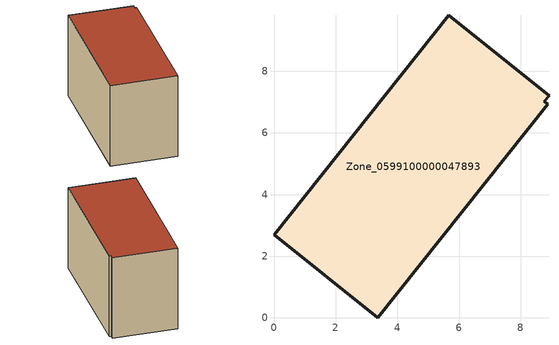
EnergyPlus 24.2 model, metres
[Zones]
Zone_0599100000047893
 floor ground (C_G): 3.37,0 0,2.69 5.67,9.82 8.92,7.2 8.77,7.02 8.87,6.93 z0.56
 wall outside (C_F): 0,2.69 3.37,0 8.87,6.93 8.77,7.02 8.92,7.2 5.67,9.82 0,2.69 z0.56:6.2
 roof outside (C_R): 8.92,7.2 5.67,9.82 0,2.69 3.37,0 8.87,6.93 8.77,7.02 z6.2
[BUILDING]
Pand.0599100000047893: North Axis=0; Terrain=City; Loads Convergence Tolerance Value=0.04; Temperature Convergence Tolerance Value=0.4; Solar Distribution=FullExterior; Maximum Number of Warmup Days=25; Minimum Number of Warmup Days=1
[Site:Location]
Rotterdam.The.Hague.AP_ZH_NLD Design_Conditions: Latitude=51.96; Longitude=4.45; Time Zone=1; Elevation=-4.5
[SITE:GROUNDTEMPERATURE:BUILDINGSURFACE]
18, 18, 18, 18, 18, 18, 18, 18, 18, 18, 18, 18
[MATERIAL] Thermal Absorptance=0.9; Solar Absorptance=0.7; Visible Absorptance=0.7
Name | Roughness | Thickness | Conductivity | Density | Specific Heat
G.TI.1946-1964 | MediumSmooth | 0.15 | 1 | 540 | 1210
F.TI.1946-1964 | Rough | 0.3 | 0.857143 | 1920 | 840
R.TI.1946-1964 | MediumRough | 0.2 | 0.277778 | 1500 | 1000
[CONSTRUCTION]
C_G: G.TI.1946-1964
C_F: F.TI.1946-1964
C_R: R.TI.1946-1964
[ZONE]
Zone_0599100000047893: Type=1; Multiplier=1; Ceiling Height=Autocalculate; Volume=Autocalculate; Floor Area=autocalculate; Part of Total Floor Area=Yes
[ZONEINFILTRATION:DESIGNFLOWRATE]
Infil_Zone_0599100000047893: Zone or ZoneList or Space or SpaceList=Zone_0599100000047893; Schedule=AlwaysOn; Design Flow Rate Calculation Method=Flow/Area; Flow Rate per Floor Area=0.003; Constant Term Coefficient=1; Temperature Term Coefficient=0; Velocity Term Coefficient=0; Velocity Squared Term Coefficient=0
[HVACTEMPLATE:ZONE:IDEALLOADSAIRSYSTEM]
Zone_0599100000047893: Maximum Heating Supply Air Temperature=50; Minimum Cooling Supply Air Temperature=13; Maximum Heating Supply Air Humidity Ratio=0.0156; Minimum Cooling Supply Air Humidity Ratio=0.0077; Heating Limit=NoLimit; Cooling Limit=NoLimit; Dehumidification Control Type=ConstantSensibleHeatRatio; Cooling Sensible Heat Ratio=0.7; Dehumidification Setpoint=60; Humidification Control Type=None; Humidification Setpoint=30; Outdoor Air Method=None; Outdoor Air Flow Rate per Person=0.00944; Outdoor Air Flow Rate per Zone Floor Area=0; Outdoor Air Flow Rate per Zone=0; Demand Controlled Ventilation Type=None; Outdoor Air Economizer Type=NoEconomizer; Heat Recovery Type=None; Sensible Heat Recovery Effectiveness=0.7; Latent Heat Recovery Effectiveness=0.65
[ZONECONTROL:THERMOSTAT]
ThermostatControl_Zone_0599100000047893: Zone or ZoneList=Zone_0599100000047893; Control Type Schedule=DualSetpointControlType; Control 1=Thermostat_Zone_0599100000047893; Temperature Difference Between Cutout And Setpoint=0
[THERMOSTATSETPOINT:DUALSETPOINT]
Thermostat_Zone_0599100000047893: Heating Setpoint Temperature Schedule=HeatingSetpoint_Zone_0599100000047893; Cooling Setpoint Temperature Schedule=CoolingSetpoint_Zone_0599100000047893
[SCHEDULE:COMPACT]
HeatingSetpoint_Zone_0599100000047893: Through: 12/31, For: AllDays, Until: 24:00, 21
CoolingSetpoint_Zone_0599100000047893: Through: 12/31, For: AllDays, Until: 24:00, 24
DualSetpointControlType: Through: 12/31, For: AllDays, Until: 24:00, 4
AlwaysOn: Through: 12/31, For: AllDays, Until: 24:00, 1
